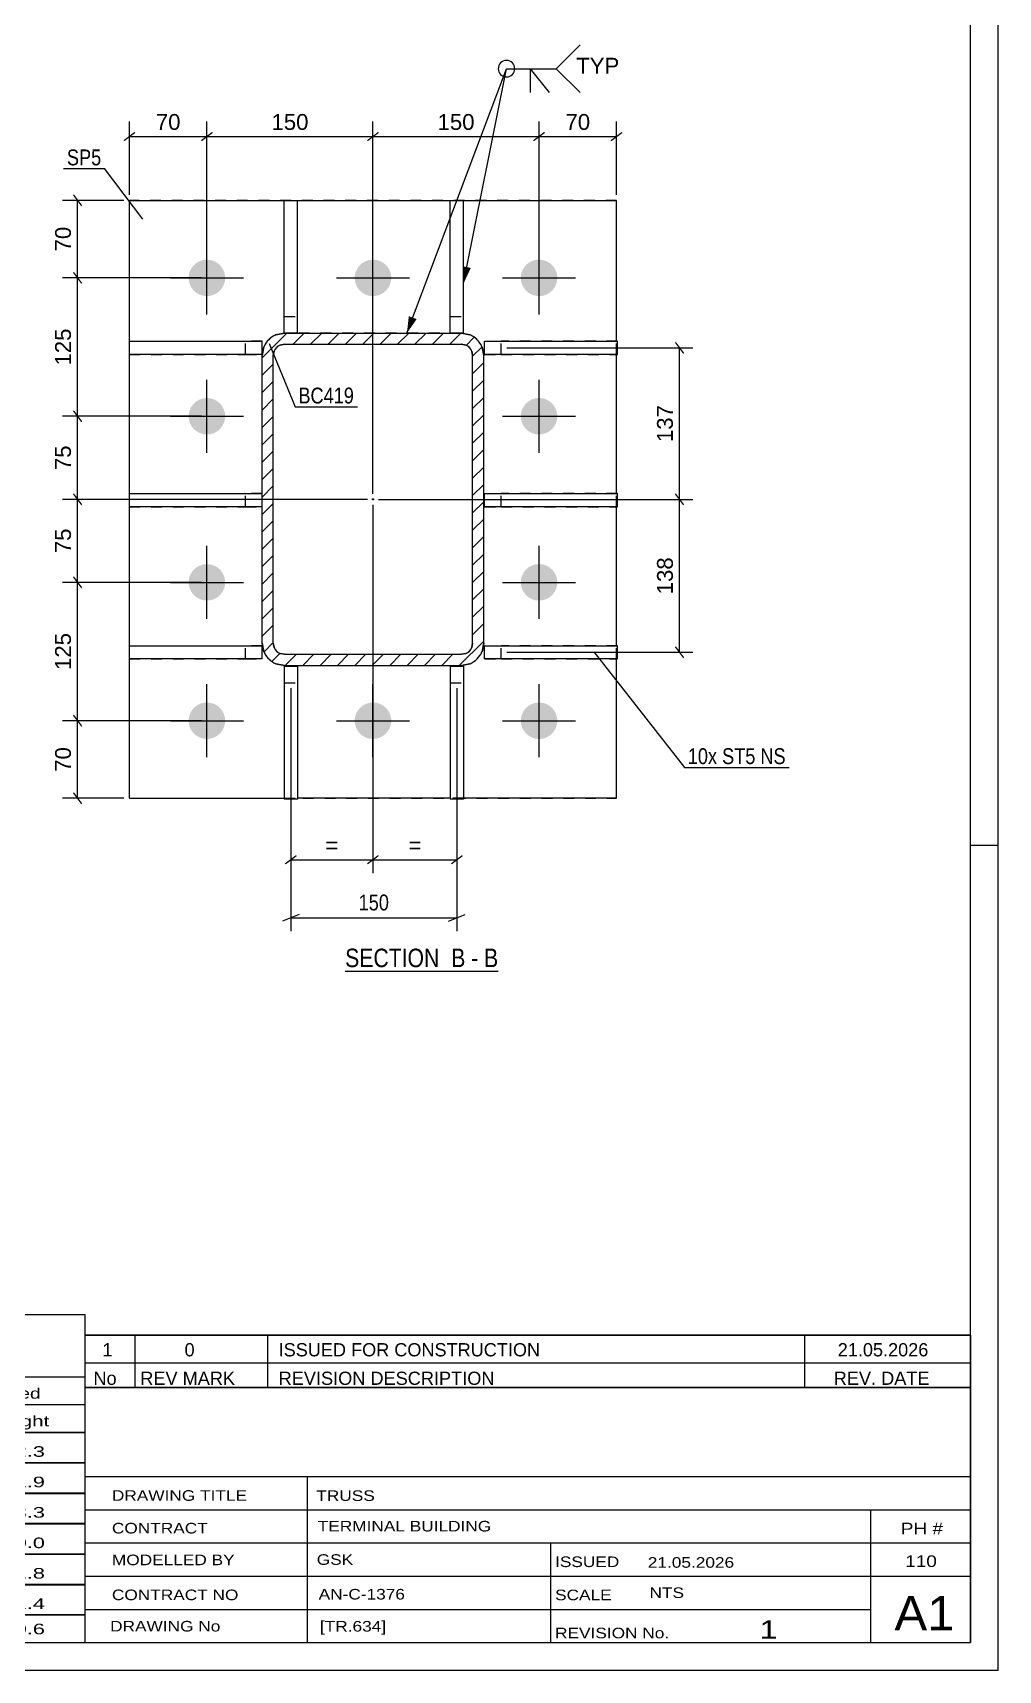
# Model space of a CAD drawing. Header units: millimetres. Extents: x 0 to 841, y 0 to 594.
# Drawn here: x 666.6 to 841, y 0 to 295.8 of the extents above; entities that cross this region are included whole.
import ezdxf

# ---------------------------------------------------------------- set-up
doc = ezdxf.new("R2010")
doc.units = ezdxf.units.MM
doc.linetypes.add('DXK_LINE_DOT2', pattern=[3.9198, 1.9599, -1.9599])
doc.linetypes.add('DXK_LINE_DOT3', pattern=[5.9187, 2.979, -0.9799, 0.9799, -0.9799])
doc.styles.add('Arial', font='ARIAL.TTF', dxfattribs={"height": 0.2})
doc.styles.add('Arial Narrow', font='ARIALN.TTF', dxfattribs={"height": 0.2})

# ---------------------------------------------------------------- blocks, each defined once
blk = doc.blocks.new('Unknown-122567523-1134')
at = {"color": 5, "linetype": 'Continuous'}
for p, q in [((841, 0), (841, 594)), ((836, 5), (836, 589)), ((841, 149), (836, 149)), ((5, 5), (836, 5)), ((0, 0), (841, 0))]:
    blk.add_line(p, q, dxfattribs=at)
blk = doc.blocks.new('Unknown-122567523-13 - 2003')
at = {"color": 6, "linetype": 'Continuous'}
blk.add_line((723.02, 126.26), (750.66, 126.26), dxfattribs=at)
at = {"color": 0, "linetype": 'Continuous'}
blk.add_wipeout([(741.13, 127.01), (741.13, 130.51), (723.02, 130.51), (723.02, 127.01)], dxfattribs=at)
at = {"color": 7, "linetype": 'Continuous', "style": 'Arial Narrow'}
blk.add_text('SECTION ', height=3.34, dxfattribs=at).set_placement((723.02, 127.01))
at = {"color": 0, "linetype": 'Continuous'}
blk.add_wipeout([(744.73, 127.01), (744.73, 130.51), (742.18, 130.51), (742.18, 127.01)], dxfattribs=at)
blk.add_wipeout([(747.06, 127.01), (747.06, 130.51), (745.78, 130.51), (745.78, 127.01)], dxfattribs=at)
at = {"color": 7, "linetype": 'Continuous', "style": 'Arial Narrow'}
blk.add_text('B', height=3.34, dxfattribs=at).set_placement((742.18, 127.01))
at = {"color": 0, "linetype": 'Continuous'}
blk.add_wipeout([(750.66, 127.01), (750.66, 130.51), (748.11, 130.51), (748.11, 127.01)], dxfattribs=at)
at = {"color": 7, "linetype": 'Continuous', "style": 'Arial Narrow'}
for s, p in [('B', (748.11, 127.01)), ('-', (745.78, 127.01))]:
    blk.add_text(s, height=3.34, dxfattribs=at).set_placement(p)
blk = doc.blocks.new('Part-122567523-2072 - 2003')
at = {"color": 2, "linetype": 'Continuous'}
for p, q in [((712, 241.52), (712, 265.52)), ((712, 265.52), (714.4, 265.52)), ((714.4, 241.52), (714.4, 265.52)), ((712, 241.52), (712.04, 241.52)), ((712, 241.52), (712, 241.52))]:
    blk.add_line(p, q, dxfattribs=at)
at = {"color": 7, "linetype": 'DXK_LINE_DOT2'}
for p, q in [((712, 244.52), (714.4, 244.52)), ((714.4, 241.52), (712, 241.52)), ((712.04, 241.52), (714.4, 241.52)), ((714.4, 241.52), (714.4, 241.52))]:
    blk.add_line(p, q, dxfattribs=at)
blk = doc.blocks.new('Part-122567523-2112 - 2003')
at = {"color": 2, "linetype": 'Continuous'}
for p, q in [((748.2, 210.18), (748.2, 212.58)), ((748.2, 212.58), (772.2, 212.58)), ((772.2, 210.18), (748.2, 210.18)), ((748.2, 210.18), (748.2, 210.18)), ((772.2, 210.18), (772.2, 212.58))]:
    blk.add_line(p, q, dxfattribs=at)
at = {"color": 7, "linetype": 'DXK_LINE_DOT2'}
for p, q in [((748.2, 212.58), (751.2, 212.58)), ((748.2, 210.18), (751.2, 210.18)), ((751.2, 210.18), (751.2, 212.58)), ((772.2, 212.58), (751.2, 212.58)), ((751.2, 210.18), (772.2, 210.18))]:
    blk.add_line(p, q, dxfattribs=at)
blk = doc.blocks.new('Bolt-122567523-2009 - 2003')
at = {"linetype": 'Continuous'}
for points in [[(698.04, 254.82), (698.73, 254.75), (699.39, 254.54), (699.98, 254.19), (700.5, 253.73), (700.9, 253.17), (701.18, 252.54), (701.33, 251.87), (701.33, 251.18), (701.18, 250.5), (700.9, 249.87), (700.5, 249.31), (699.98, 248.85), (699.39, 248.51), (698.73, 248.29), (698.04, 248.22), (697.36, 248.29), (696.7, 248.51), (696.1, 248.85), (695.59, 249.31), (695.19, 249.87), (694.9, 250.5), (694.76, 251.18), (694.76, 251.87), (694.9, 252.54), (695.19, 253.17), (695.59, 253.73), (696.1, 254.19), (696.7, 254.54), (697.36, 254.75)], [(728.04, 254.82), (728.73, 254.75), (729.39, 254.54), (729.98, 254.19), (730.5, 253.73), (730.9, 253.17), (731.18, 252.54), (731.33, 251.87), (731.33, 251.18), (731.18, 250.5), (730.9, 249.87), (730.5, 249.31), (729.98, 248.85), (729.39, 248.51), (728.73, 248.29), (728.04, 248.22), (727.36, 248.29), (726.7, 248.51), (726.1, 248.85), (725.59, 249.31), (725.19, 249.87), (724.9, 250.5), (724.76, 251.18), (724.76, 251.87), (724.9, 252.54), (725.19, 253.17), (725.59, 253.73), (726.1, 254.19), (726.7, 254.54), (727.36, 254.75)], [(758.04, 254.82), (758.73, 254.75), (759.39, 254.54), (759.98, 254.19), (760.5, 253.73), (760.9, 253.17), (761.18, 252.54), (761.33, 251.87), (761.33, 251.18), (761.18, 250.5), (760.9, 249.87), (760.5, 249.31), (759.98, 248.85), (759.39, 248.51), (758.73, 248.29), (758.04, 248.22), (757.36, 248.29), (756.7, 248.51), (756.1, 248.85), (755.59, 249.31), (755.19, 249.87), (754.9, 250.5), (754.76, 251.18), (754.76, 251.87), (754.9, 252.54), (755.19, 253.17), (755.59, 253.73), (756.1, 254.19), (756.7, 254.54), (757.36, 254.75)], [(698.04, 229.82), (698.73, 229.75), (699.39, 229.54), (699.98, 229.19), (700.5, 228.73), (700.9, 228.17), (701.18, 227.54), (701.33, 226.87), (701.33, 226.18), (701.18, 225.5), (700.9, 224.87), (700.5, 224.31), (699.98, 223.85), (699.39, 223.51), (698.73, 223.29), (698.04, 223.22), (697.36, 223.29), (696.7, 223.51), (696.1, 223.85), (695.59, 224.31), (695.19, 224.87), (694.9, 225.5), (694.76, 226.18), (694.76, 226.87), (694.9, 227.54), (695.19, 228.17), (695.59, 228.73), (696.1, 229.19), (696.7, 229.54), (697.36, 229.75)], [(758.04, 229.82), (758.73, 229.75), (759.39, 229.54), (759.98, 229.19), (760.5, 228.73), (760.9, 228.17), (761.18, 227.54), (761.33, 226.87), (761.33, 226.18), (761.18, 225.5), (760.9, 224.87), (760.5, 224.31), (759.98, 223.85), (759.39, 223.51), (758.73, 223.29), (758.04, 223.22), (757.36, 223.29), (756.7, 223.51), (756.1, 223.85), (755.59, 224.31), (755.19, 224.87), (754.9, 225.5), (754.76, 226.18), (754.76, 226.87), (754.9, 227.54), (755.19, 228.17), (755.59, 228.73), (756.1, 229.19), (756.7, 229.54), (757.36, 229.75)], [(698.04, 199.82), (698.73, 199.75), (699.39, 199.54), (699.98, 199.19), (700.5, 198.73), (700.9, 198.17), (701.18, 197.54), (701.33, 196.87), (701.33, 196.18), (701.18, 195.5), (700.9, 194.87), (700.5, 194.31), (699.98, 193.85), (699.39, 193.51), (698.73, 193.29), (698.04, 193.22), (697.36, 193.29), (696.7, 193.51), (696.1, 193.85), (695.59, 194.31), (695.19, 194.87), (694.9, 195.5), (694.76, 196.18), (694.76, 196.87), (694.9, 197.54), (695.19, 198.17), (695.59, 198.73), (696.1, 199.19), (696.7, 199.54), (697.36, 199.75)], [(758.04, 199.82), (758.73, 199.75), (759.39, 199.54), (759.98, 199.19), (760.5, 198.73), (760.9, 198.17), (761.18, 197.54), (761.33, 196.87), (761.33, 196.18), (761.18, 195.5), (760.9, 194.87), (760.5, 194.31), (759.98, 193.85), (759.39, 193.51), (758.73, 193.29), (758.04, 193.22), (757.36, 193.29), (756.7, 193.51), (756.1, 193.85), (755.59, 194.31), (755.19, 194.87), (754.9, 195.5), (754.76, 196.18), (754.76, 196.87), (754.9, 197.54), (755.19, 198.17), (755.59, 198.73), (756.1, 199.19), (756.7, 199.54), (757.36, 199.75)], [(698.04, 174.82), (698.73, 174.75), (699.39, 174.54), (699.98, 174.19), (700.5, 173.73), (700.9, 173.17), (701.18, 172.54), (701.33, 171.87), (701.33, 171.18), (701.18, 170.5), (700.9, 169.87), (700.5, 169.31), (699.98, 168.85), (699.39, 168.51), (698.73, 168.29), (698.04, 168.22), (697.36, 168.29), (696.7, 168.51), (696.1, 168.85), (695.59, 169.31), (695.19, 169.87), (694.9, 170.5), (694.76, 171.18), (694.76, 171.87), (694.9, 172.54), (695.19, 173.17), (695.59, 173.73), (696.1, 174.19), (696.7, 174.54), (697.36, 174.75)], [(728.04, 174.82), (728.73, 174.75), (729.39, 174.54), (729.98, 174.19), (730.5, 173.73), (730.9, 173.17), (731.18, 172.54), (731.33, 171.87), (731.33, 171.18), (731.18, 170.5), (730.9, 169.87), (730.5, 169.31), (729.98, 168.85), (729.39, 168.51), (728.73, 168.29), (728.04, 168.22), (727.36, 168.29), (726.7, 168.51), (726.1, 168.85), (725.59, 169.31), (725.19, 169.87), (724.9, 170.5), (724.76, 171.18), (724.76, 171.87), (724.9, 172.54), (725.19, 173.17), (725.59, 173.73), (726.1, 174.19), (726.7, 174.54), (727.36, 174.75)], [(758.04, 174.82), (758.73, 174.75), (759.39, 174.54), (759.98, 174.19), (760.5, 173.73), (760.9, 173.17), (761.18, 172.54), (761.33, 171.87), (761.33, 171.18), (761.18, 170.5), (760.9, 169.87), (760.5, 169.31), (759.98, 168.85), (759.39, 168.51), (758.73, 168.29), (758.04, 168.22), (757.36, 168.29), (756.7, 168.51), (756.1, 168.85), (755.59, 169.31), (755.19, 169.87), (754.9, 170.5), (754.76, 171.18), (754.76, 171.87), (754.9, 172.54), (755.19, 173.17), (755.59, 173.73), (756.1, 174.19), (756.7, 174.54), (757.36, 174.75)]]:
    blk.add_hatch(color=1, dxfattribs=at).paths.add_polyline_path(points)
at = {"color": 1, "linetype": 'Continuous'}
for p, q in [((698.04, 244.92), (698.04, 258.12)), ((728.04, 244.92), (728.04, 258.12)), ((758.04, 244.92), (758.04, 258.12)), ((691.44, 251.52), (704.64, 251.52)), ((721.44, 251.52), (734.64, 251.52)), ((751.44, 251.52), (764.64, 251.52)), ((698.04, 219.92), (698.04, 233.12)), ((758.04, 219.92), (758.04, 233.12)), ((691.44, 226.52), (704.64, 226.52)), ((751.44, 226.52), (764.64, 226.52)), ((698.04, 189.92), (698.04, 203.12)), ((758.04, 189.92), (758.04, 203.12)), ((691.44, 196.52), (704.64, 196.52)), ((751.44, 196.52), (764.64, 196.52)), ((698.04, 164.92), (698.04, 178.12)), ((728.04, 164.92), (728.04, 178.12)), ((758.04, 164.92), (758.04, 178.12)), ((691.44, 171.52), (704.64, 171.52)), ((721.44, 171.52), (734.64, 171.52)), ((751.44, 171.52), (764.64, 171.52))]:
    blk.add_line(p, q, dxfattribs=at)
blk = doc.blocks.new('Part-122567523-2067 - 2003')
at = {"color": 2, "linetype": 'Continuous'}
for p, q in [((742, 241.52), (742, 265.52)), ((742, 265.52), (744.4, 265.52)), ((744.4, 241.52), (744.4, 265.52)), ((744.4, 241.52), (744.04, 241.52)), ((744.4, 241.52), (744.4, 241.52))]:
    blk.add_line(p, q, dxfattribs=at)
at = {"color": 7, "linetype": 'DXK_LINE_DOT2'}
for p, q in [((742, 244.52), (744.4, 244.52)), ((744.04, 241.52), (742, 241.52)), ((744.4, 241.52), (742, 241.52)), ((742, 241.52), (742, 241.52))]:
    blk.add_line(p, q, dxfattribs=at)
blk = doc.blocks.new('Part-122567523-2042 - 2003')
at = {"color": 2, "linetype": 'Continuous'}
for p, q in [((684.04, 157.52), (684.04, 265.52)), ((684.04, 265.52), (772.04, 265.52)), ((772.04, 240.08), (772.04, 265.52)), ((772.04, 212.58), (772.04, 237.68)), ((772.04, 185.08), (772.04, 210.18)), ((772.04, 157.52), (772.04, 182.68)), ((684.04, 157.52), (712, 157.52)), ((684.04, 157.52), (684.04, 157.52)), ((742, 157.52), (714.4, 157.52)), ((772.04, 157.52), (744.4, 157.52)), ((772.04, 157.52), (772.04, 157.52))]:
    blk.add_line(p, q, dxfattribs=at)
at = {"color": 7, "linetype": 'DXK_LINE_DOT2'}
for p, q in [((772.04, 265.52), (684.04, 265.52)), ((772.04, 265.52), (772.04, 265.52)), ((772.04, 237.68), (772.04, 240.08)), ((772.04, 210.18), (772.04, 212.58)), ((772.04, 182.68), (772.04, 185.08)), ((684.04, 157.52), (772.04, 157.52)), ((712, 157.52), (714.4, 157.52)), ((744.4, 157.52), (742, 157.52))]:
    blk.add_line(p, q, dxfattribs=at)
blk = doc.blocks.new('Part-122567523-2014 - 2003')
at = {"linetype": 'Continuous'}
h = blk.add_hatch(dxfattribs=at)
h.set_pattern_fill('', scale=0.7, style=0, pattern_type=0)
h.set_pattern_definition([(45, (747.7387, 239.0523), (-1.571545, 1.571545), [])])
h.paths.add_polyline_path([(748.04, 237.52), (747.74, 239.05), (746.87, 240.35), (745.57, 241.22), (744.04, 241.52), (712.04, 241.52), (710.51, 241.22), (709.21, 240.35), (708.35, 239.05), (708.04, 237.52), (708.04, 185.52), (708.35, 183.99), (709.21, 182.69), (710.51, 181.83), (712.04, 181.52), (744.04, 181.52), (745.57, 181.83), (746.87, 182.69), (747.74, 183.99), (748.04, 185.52)])
h.paths.add_polyline_path([(745.89, 184.76), (745.46, 184.11), (744.81, 183.67), (744.04, 183.52), (712.04, 183.52), (711.28, 183.67), (710.63, 184.11), (710.2, 184.76), (710.04, 185.52), (710.04, 237.52), (710.2, 238.29), (710.63, 238.94), (711.28, 239.37), (712.04, 239.52), (744.04, 239.52), (744.81, 239.37), (745.46, 238.94), (745.89, 238.29), (746.04, 237.52), (746.04, 185.52)])
blk.add_hatch(color=30, dxfattribs=at).paths.add_polyline_path([(728.04, 211.42, -1), (728.04, 211.62, -1)])
at = {"color": 7, "linetype": 'DXK_LINE_DOT2'}
for p, q in [((710.51, 241.22), (712.04, 241.52)), ((744.04, 241.52), (712.04, 241.52)), ((744.04, 241.52), (745.57, 241.22)), ((708.04, 237.52), (708.35, 239.05)), ((708.04, 185.52), (708.04, 237.52)), ((710.2, 238.29), (710.04, 237.52)), ((710.04, 185.52), (710.04, 237.52)), ((712.04, 239.52), (711.28, 239.37)), ((712.04, 239.52), (744.04, 239.52)), ((744.81, 239.37), (744.04, 239.52)), ((746.04, 237.52), (745.89, 238.29)), ((746.04, 185.52), (746.04, 237.52)), ((747.74, 239.05), (748.04, 237.52)), ((748.04, 185.52), (748.04, 237.52)), ((708.35, 183.99), (708.04, 185.52)), ((710.04, 185.52), (710.2, 184.76)), ((711.28, 183.67), (712.04, 183.52)), ((712.04, 183.52), (744.04, 183.52)), ((744.04, 183.52), (744.81, 183.67)), ((745.89, 184.76), (746.04, 185.52)), ((748.04, 185.52), (747.74, 183.99)), ((712.04, 181.52), (710.51, 181.83)), ((712.04, 181.52), (744.04, 181.52)), ((745.57, 181.83), (744.04, 181.52))]:
    blk.add_line(p, q, dxfattribs=at)
at = {"color": 2, "linetype": 'Continuous'}
for p, q in [((712.04, 241.52), (710.51, 241.22)), ((712.04, 241.52), (712.04, 241.52)), ((712.04, 241.52), (744.04, 241.52)), ((744.04, 241.52), (744.04, 241.52)), ((745.57, 241.22), (744.04, 241.52)), ((708.35, 239.05), (708.04, 237.52)), ((708.04, 237.52), (708.04, 237.52)), ((708.04, 185.52), (708.04, 237.52)), ((710.04, 237.52), (710.2, 238.29)), ((710.04, 237.52), (710.04, 237.52)), ((710.04, 185.52), (710.04, 237.52)), ((711.28, 239.37), (712.04, 239.52)), ((712.04, 239.52), (712.04, 239.52)), ((712.04, 239.52), (744.04, 239.52)), ((744.04, 239.52), (744.04, 239.52)), ((744.04, 239.52), (744.81, 239.37)), ((745.89, 238.29), (746.04, 237.52)), ((746.04, 237.52), (746.04, 237.52)), ((746.04, 185.52), (746.04, 237.52)), ((748.04, 237.52), (747.74, 239.05)), ((748.04, 237.52), (748.04, 237.52)), ((748.04, 185.52), (748.04, 237.52)), ((708.04, 185.52), (708.04, 185.52)), ((708.04, 185.52), (708.35, 183.99)), ((710.04, 185.52), (710.04, 185.52)), ((710.2, 184.76), (710.04, 185.52)), ((712.04, 183.52), (711.28, 183.67)), ((712.04, 183.52), (712.04, 183.52)), ((712.04, 183.52), (744.04, 183.52)), ((744.81, 183.67), (744.04, 183.52)), ((744.04, 183.52), (744.04, 183.52)), ((746.04, 185.52), (745.89, 184.76)), ((746.04, 185.52), (746.04, 185.52)), ((747.74, 183.99), (748.04, 185.52)), ((748.04, 185.52), (748.04, 185.52)), ((710.51, 181.83), (712.04, 181.52)), ((712.04, 181.52), (712.04, 181.52)), ((712.04, 181.52), (744.04, 181.52)), ((744.04, 181.52), (745.57, 181.83)), ((744.04, 181.52), (744.04, 181.52))]:
    blk.add_line(p, q, dxfattribs=at)
at = {"color": 30, "linetype": 'DXK_LINE_DOT3'}
blk.add_line((728.04, 211.52), (728.04, 211.52), dxfattribs=at)
at = {"color": 30, "linetype": 'Continuous'}
blk.add_circle((728.04, 211.52), 0.1, dxfattribs=at)
at = {"color": 7, "linetype": 'DXK_LINE_DOT2'}
for centre, radius, start, end in [((712.04, 237.52), 4, 112.5, 157.5), ((744.04, 237.52), 4, 22.5, 67.5), ((712.04, 237.52), 2, 112.5, 157.5), ((744.04, 237.52), 2, 22.5, 67.5), ((712.04, 185.52), 4, 202.5, 247.5), ((712.04, 185.52), 2, 202.5, 247.5), ((744.04, 185.52), 2, 292.5, 337.5), ((744.04, 185.52), 4, 292.5, 337.5)]:
    blk.add_arc(centre, radius, start, end, dxfattribs=at)
at = {"color": 2, "linetype": 'Continuous'}
for centre, radius, start, end in [((712.04, 237.52), 4, 112.5, 157.5), ((744.04, 237.52), 4, 22.5, 67.5), ((712.04, 237.52), 2, 112.5, 157.5), ((744.04, 237.52), 2, 22.5, 67.5), ((712.04, 185.52), 4, 202.5, 247.5), ((712.04, 185.52), 2, 202.5, 247.5), ((744.04, 185.52), 2, 292.5, 337.5), ((744.04, 185.52), 4, 292.5, 337.5)]:
    blk.add_arc(centre, radius, start, end, dxfattribs=at)
blk = doc.blocks.new('Part-122567523-2077 - 2003')
at = {"color": 2, "linetype": 'Continuous'}
for p, q in [((742, 181.38), (742, 181.38)), ((742, 181.38), (742, 157.38)), ((742, 181.38), (744.4, 181.38)), ((744.4, 181.38), (744.4, 181.38)), ((744.4, 181.38), (744.4, 157.38)), ((744.4, 157.38), (742, 157.38))]:
    blk.add_line(p, q, dxfattribs=at)
at = {"color": 7, "linetype": 'DXK_LINE_DOT2'}
for p, q in [((742, 181.38), (742, 181.38)), ((742, 181.38), (744.4, 181.38)), ((744.4, 181.38), (744.4, 181.38)), ((742, 178.38), (744.4, 178.38))]:
    blk.add_line(p, q, dxfattribs=at)
blk = doc.blocks.new('Part-122567523-2082 - 2003')
at = {"color": 2, "linetype": 'Continuous'}
for p, q in [((712, 181.38), (712, 181.38)), ((712, 181.38), (712, 157.38)), ((712, 181.38), (714.4, 181.38)), ((714.4, 181.38), (714.4, 181.38)), ((714.4, 181.38), (714.4, 157.38)), ((714.4, 157.38), (712, 157.38))]:
    blk.add_line(p, q, dxfattribs=at)
at = {"color": 7, "linetype": 'DXK_LINE_DOT2'}
for p, q in [((712, 181.38), (712, 181.38)), ((712, 181.38), (714.4, 181.38)), ((714.4, 181.38), (714.4, 181.38)), ((712, 178.38), (714.4, 178.38))]:
    blk.add_line(p, q, dxfattribs=at)
blk = doc.blocks.new('Part-122567523-2087 - 2003')
at = {"color": 2, "linetype": 'Continuous'}
for p, q in [((684.04, 182.68), (684.04, 185.08)), ((684.04, 185.08), (708.04, 185.08)), ((708.04, 182.68), (708.04, 185.08)), ((708.04, 182.68), (684.04, 182.68)), ((708.04, 182.68), (708.04, 182.68))]:
    blk.add_line(p, q, dxfattribs=at)
at = {"color": 7, "linetype": 'DXK_LINE_DOT2'}
for p, q in [((684.04, 185.08), (705.04, 185.08)), ((705.04, 182.68), (705.04, 185.08)), ((708.04, 185.08), (705.04, 185.08)), ((684.04, 182.68), (705.04, 182.68)), ((705.04, 182.68), (708.04, 182.68))]:
    blk.add_line(p, q, dxfattribs=at)
blk = doc.blocks.new('Part-122567523-2092 - 2003')
at = {"color": 2, "linetype": 'Continuous'}
for p, q in [((684.04, 237.68), (684.04, 240.08)), ((684.04, 240.08), (708.04, 240.08)), ((708.04, 237.68), (708.04, 240.08)), ((708.04, 237.68), (684.04, 237.68)), ((708.04, 237.68), (708.04, 237.68))]:
    blk.add_line(p, q, dxfattribs=at)
at = {"color": 7, "linetype": 'DXK_LINE_DOT2'}
for p, q in [((684.04, 240.08), (705.04, 240.08)), ((705.04, 237.68), (705.04, 240.08)), ((708.04, 240.08), (705.04, 240.08)), ((684.04, 237.68), (705.04, 237.68)), ((705.04, 237.68), (708.04, 237.68))]:
    blk.add_line(p, q, dxfattribs=at)
blk = doc.blocks.new('Part-122567523-2097 - 2003')
at = {"color": 2, "linetype": 'Continuous'}
for p, q in [((684.04, 210.18), (684.04, 212.58)), ((684.04, 212.58), (708.04, 212.58)), ((708.04, 210.18), (684.04, 210.18))]:
    blk.add_line(p, q, dxfattribs=at)
at = {"color": 7, "linetype": 'DXK_LINE_DOT2'}
for p, q in [((684.04, 212.58), (705.04, 212.58)), ((684.04, 210.18), (705.04, 210.18)), ((705.04, 210.18), (705.04, 212.58)), ((708.04, 212.58), (705.04, 212.58)), ((705.04, 210.18), (708.04, 210.18)), ((708.04, 210.18), (708.04, 212.58)), ((708.04, 210.18), (708.04, 210.18))]:
    blk.add_line(p, q, dxfattribs=at)
blk = doc.blocks.new('Part-122567523-2102 - 2003')
at = {"color": 2, "linetype": 'Continuous'}
for p, q in [((748.2, 182.68), (748.2, 185.08)), ((748.2, 185.08), (772.2, 185.08)), ((772.2, 182.68), (772.2, 185.08)), ((772.2, 182.68), (748.2, 182.68)), ((748.2, 182.68), (748.2, 182.68))]:
    blk.add_line(p, q, dxfattribs=at)
at = {"color": 7, "linetype": 'DXK_LINE_DOT2'}
for p, q in [((748.2, 185.08), (751.2, 185.08)), ((751.2, 182.68), (751.2, 185.08)), ((772.2, 185.08), (751.2, 185.08)), ((748.2, 182.68), (751.2, 182.68)), ((751.2, 182.68), (772.2, 182.68))]:
    blk.add_line(p, q, dxfattribs=at)
blk = doc.blocks.new('Part-122567523-2107 - 2003')
at = {"color": 2, "linetype": 'Continuous'}
for p, q in [((748.2, 237.68), (748.2, 240.08)), ((748.2, 240.08), (772.2, 240.08)), ((772.2, 237.68), (772.2, 240.08)), ((772.2, 237.68), (748.2, 237.68)), ((748.2, 237.68), (748.2, 237.68))]:
    blk.add_line(p, q, dxfattribs=at)
at = {"color": 7, "linetype": 'DXK_LINE_DOT2'}
for p, q in [((748.2, 240.08), (751.2, 240.08)), ((751.2, 237.68), (751.2, 240.08)), ((772.2, 240.08), (751.2, 240.08)), ((748.2, 237.68), (751.2, 237.68)), ((751.2, 237.68), (772.2, 237.68))]:
    blk.add_line(p, q, dxfattribs=at)
blk = doc.blocks.new('StraightDimension-122567523-2200 - 2003')
at = {"linetype": 'Continuous'}
for points in [[(757.14, 276.22), (756.94, 276.37), (758.94, 277.87), (759.14, 277.72)], [(772.94, 277.87), (773.14, 277.72), (771.14, 276.22), (770.94, 276.37)]]:
    blk.add_hatch(color=7, dxfattribs=at).paths.add_polyline_path(points)
at = {"color": 7, "linetype": 'Continuous'}
for p, q in [((758.04, 252.52), (758.04, 279.75)), ((772.04, 266.52), (772.04, 279.75)), ((758.04, 277.05), (772.04, 277.05))]:
    blk.add_line(p, q, dxfattribs=at)
at = {"color": 0}
blk.add_wipeout([(767.87, 277.65), (767.87, 281.85), (762.22, 281.85), (762.22, 277.65)], dxfattribs=at)
at = {"color": 3, "style": 'Arial'}
blk.add_text('70', height=2.865, dxfattribs=at).set_placement((762.82, 278.25))
blk = doc.blocks.new('StraightDimension-122567523-4835 - 2003')
at = {"linetype": 'Continuous'}
for points in [[(673.86, 252.42), (674.01, 252.62), (675.51, 250.62), (675.36, 250.42)], [(675.51, 225.62), (675.36, 225.42), (673.86, 227.42), (674.01, 227.62)]]:
    blk.add_hatch(color=7, dxfattribs=at).paths.add_polyline_path(points)
at = {"color": 7, "linetype": 'Continuous'}
for p, q in [((697.04, 251.52), (671.98, 251.52)), ((674.68, 226.52), (674.68, 251.52)), ((697.04, 226.52), (671.98, 226.52))]:
    blk.add_line(p, q, dxfattribs=at)
at = {"color": 0}
blk.add_wipeout([(674.08, 242.96), (669.88, 242.96), (669.88, 235.09), (674.08, 235.09)], dxfattribs=at)
at = {"color": 3, "style": 'Arial'}
blk.add_text('125', height=2.865, rotation=90.0002, dxfattribs=at).set_placement((673.48, 235.69))
blk = doc.blocks.new('StraightDimension-122567523-2210 - 2003')
at = {"linetype": 'Continuous'}
for points in [[(727.14, 276.22), (726.94, 276.37), (728.94, 277.87), (729.14, 277.72)], [(758.94, 277.87), (759.14, 277.72), (757.14, 276.22), (756.94, 276.37)]]:
    blk.add_hatch(color=7, dxfattribs=at).paths.add_polyline_path(points)
at = {"color": 7, "linetype": 'Continuous'}
for p, q in [((728.04, 212.51), (728.04, 279.75)), ((758.04, 252.52), (758.04, 279.75)), ((728.04, 277.05), (758.04, 277.05))]:
    blk.add_line(p, q, dxfattribs=at)
at = {"color": 0}
blk.add_wipeout([(746.98, 277.65), (746.98, 281.85), (739.11, 281.85), (739.11, 277.65)], dxfattribs=at)
at = {"color": 3, "style": 'Arial'}
blk.add_text('150', height=2.865, dxfattribs=at).set_placement((739.71, 278.25))
blk = doc.blocks.new('StraightDimension-122567523-2220 - 2003')
at = {"linetype": 'Continuous'}
for points in [[(697.14, 276.22), (696.94, 276.37), (698.94, 277.87), (699.14, 277.72)], [(728.94, 277.87), (729.14, 277.72), (727.14, 276.22), (726.94, 276.37)]]:
    blk.add_hatch(color=7, dxfattribs=at).paths.add_polyline_path(points)
at = {"color": 7, "linetype": 'Continuous'}
for p, q in [((698.04, 252.52), (698.04, 279.75)), ((728.04, 212.51), (728.04, 279.75)), ((698.04, 277.05), (728.04, 277.05))]:
    blk.add_line(p, q, dxfattribs=at)
at = {"color": 0}
blk.add_wipeout([(716.98, 277.65), (716.98, 281.85), (709.11, 281.85), (709.11, 277.65)], dxfattribs=at)
at = {"color": 3, "style": 'Arial'}
blk.add_text('150', height=2.865, dxfattribs=at).set_placement((709.71, 278.25))
blk = doc.blocks.new('StraightDimension-122567523-4839 - 2003')
at = {"linetype": 'Continuous'}
for points in [[(673.86, 172.42), (674.01, 172.62), (675.51, 170.62), (675.36, 170.42)], [(675.51, 156.62), (675.36, 156.42), (673.86, 158.42), (674.01, 158.62)]]:
    blk.add_hatch(color=7, dxfattribs=at).paths.add_polyline_path(points)
at = {"color": 7, "linetype": 'Continuous'}
for p, q in [((697.04, 171.52), (671.98, 171.52)), ((674.68, 157.52), (674.68, 171.52)), ((683.04, 157.52), (671.98, 157.52))]:
    blk.add_line(p, q, dxfattribs=at)
at = {"color": 0}
blk.add_wipeout([(674.08, 167.35), (669.88, 167.35), (669.88, 161.7), (674.08, 161.7)], dxfattribs=at)
at = {"color": 3, "style": 'Arial'}
blk.add_text('70', height=2.865, rotation=90.0002, dxfattribs=at).set_placement((673.48, 162.3))
blk = doc.blocks.new('StraightDimension-122567523-2230 - 2003')
at = {"linetype": 'Continuous'}
for points in [[(683.14, 276.22), (682.94, 276.37), (684.94, 277.87), (685.14, 277.72)], [(698.94, 277.87), (699.14, 277.72), (697.14, 276.22), (696.94, 276.37)]]:
    blk.add_hatch(color=7, dxfattribs=at).paths.add_polyline_path(points)
at = {"color": 7, "linetype": 'Continuous'}
for p, q in [((684.04, 266.52), (684.04, 279.75)), ((698.04, 252.52), (698.04, 279.75)), ((684.04, 277.05), (698.04, 277.05))]:
    blk.add_line(p, q, dxfattribs=at)
at = {"color": 0}
blk.add_wipeout([(693.87, 277.65), (693.87, 281.85), (688.22, 281.85), (688.22, 277.65)], dxfattribs=at)
at = {"color": 3, "style": 'Arial'}
blk.add_text('70', height=2.865, dxfattribs=at).set_placement((688.82, 278.25))
blk = doc.blocks.new('StraightDimension-122567523-2116 - 2003')
at = {"color": 7, "linetype": 'Continuous'}
for p, q in [((713.2, 177.38), (713.2, 133.51)), ((743.2, 177.38), (743.2, 133.51)), ((714.7, 136.51), (711.7, 135.31)), ((741.7, 135.31), (744.7, 136.51)), ((713.2, 135.91), (743.2, 135.91))]:
    blk.add_line(p, q, dxfattribs=at)
at = {"color": 0}
blk.add_wipeout([(731.54, 136.66), (731.54, 140.86), (724.85, 140.86), (724.85, 136.66)], dxfattribs=at)
at = {"color": 3, "style": 'Arial Narrow'}
blk.add_text('150', height=2.863, dxfattribs=at).set_placement((725.45, 137.26))
blk = doc.blocks.new('StraightDimension-122567523-2173 - 2003')
at = {"linetype": 'Continuous'}
for points in [[(712.3, 145.59), (712.1, 145.74), (714.1, 147.24), (714.3, 147.09)], [(728.94, 147.24), (729.14, 147.09), (727.14, 145.59), (726.94, 145.74)]]:
    blk.add_hatch(color=7, dxfattribs=at).paths.add_polyline_path(points)
at = {"color": 7, "linetype": 'Continuous'}
for p, q in [((728.04, 210.51), (728.04, 144.01)), ((713.2, 177.38), (713.2, 144.01)), ((713.2, 146.41), (728.04, 146.41))]:
    blk.add_line(p, q, dxfattribs=at)
at = {"color": 0}
blk.add_wipeout([(722.39, 147.01), (722.39, 151.21), (718.85, 151.21), (718.85, 147.01)], dxfattribs=at)
at = {"color": 3, "style": 'Arial'}
blk.add_text('=', height=2.87, dxfattribs=at).set_placement((719.45, 147.61))
blk = doc.blocks.new('StraightDimension-122567523-2179 - 2003')
at = {"linetype": 'Continuous'}
for points in [[(727.14, 145.59), (726.94, 145.74), (728.94, 147.24), (729.14, 147.09)], [(744.1, 147.24), (744.3, 147.09), (742.3, 145.59), (742.1, 145.74)]]:
    blk.add_hatch(color=7, dxfattribs=at).paths.add_polyline_path(points)
at = {"color": 7, "linetype": 'Continuous'}
for p, q in [((728.04, 210.51), (728.04, 144.01)), ((743.2, 177.38), (743.2, 144.01)), ((728.04, 146.41), (743.2, 146.41))]:
    blk.add_line(p, q, dxfattribs=at)
at = {"color": 0}
blk.add_wipeout([(737.39, 147.01), (737.39, 151.21), (733.85, 151.21), (733.85, 147.01)], dxfattribs=at)
at = {"color": 3, "style": 'Arial'}
blk.add_text('=', height=2.87, dxfattribs=at).set_placement((734.45, 147.61))
blk = doc.blocks.new('StraightDimension-122567523-2186 - 2003')
at = {"linetype": 'Continuous'}
for points in [[(782.6, 212.41), (782.75, 212.61), (784.25, 210.61), (784.1, 210.41)], [(784.25, 182.98), (784.1, 182.78), (782.6, 184.78), (782.75, 184.98)]]:
    blk.add_hatch(color=7, dxfattribs=at).paths.add_polyline_path(points)
at = {"color": 7, "linetype": 'Continuous'}
for p, q in [((729.04, 211.51), (785.82, 211.51)), ((783.42, 183.88), (783.42, 211.51)), ((752.2, 183.88), (785.82, 183.88))]:
    blk.add_line(p, q, dxfattribs=at)
at = {"color": 0}
blk.add_wipeout([(782.82, 201.63), (778.62, 201.63), (778.62, 193.76), (782.82, 193.76)], dxfattribs=at)
at = {"color": 3, "style": 'Arial'}
blk.add_text('138', height=2.865, rotation=90.0002, dxfattribs=at).set_placement((782.22, 194.36))
blk = doc.blocks.new('StraightDimension-122567523-2193 - 2003')
at = {"linetype": 'Continuous'}
for points in [[(782.6, 239.78), (782.75, 239.98), (784.25, 237.98), (784.1, 237.78)], [(784.25, 210.61), (784.1, 210.41), (782.6, 212.41), (782.75, 212.61)]]:
    blk.add_hatch(color=7, dxfattribs=at).paths.add_polyline_path(points)
at = {"color": 7, "linetype": 'Continuous'}
for p, q in [((752.2, 238.88), (785.82, 238.88)), ((783.42, 211.51), (783.42, 238.88)), ((729.04, 211.51), (785.82, 211.51))]:
    blk.add_line(p, q, dxfattribs=at)
at = {"color": 0}
blk.add_wipeout([(782.82, 229.13), (778.62, 229.13), (778.62, 221.26), (782.82, 221.26)], dxfattribs=at)
at = {"color": 3, "style": 'Arial'}
blk.add_text('137', height=2.865, rotation=90.0002, dxfattribs=at).set_placement((782.22, 221.86))
blk = doc.blocks.new('StraightDimension-122567523-4834 - 2003')
at = {"linetype": 'Continuous'}
for points in [[(673.86, 266.42), (674.01, 266.62), (675.51, 264.62), (675.36, 264.42)], [(675.51, 250.62), (675.36, 250.42), (673.86, 252.42), (674.01, 252.62)]]:
    blk.add_hatch(color=7, dxfattribs=at).paths.add_polyline_path(points)
at = {"color": 7, "linetype": 'Continuous'}
for p, q in [((683.04, 265.52), (671.98, 265.52)), ((674.68, 251.52), (674.68, 265.52)), ((697.04, 251.52), (671.98, 251.52))]:
    blk.add_line(p, q, dxfattribs=at)
at = {"color": 0}
blk.add_wipeout([(674.08, 261.35), (669.88, 261.35), (669.88, 255.7), (674.08, 255.7)], dxfattribs=at)
at = {"color": 3, "style": 'Arial'}
blk.add_text('70', height=2.865, rotation=90.0002, dxfattribs=at).set_placement((673.48, 256.3))
blk = doc.blocks.new('StraightDimension-122567523-4836 - 2003')
at = {"linetype": 'Continuous'}
for points in [[(673.86, 227.42), (674.01, 227.62), (675.51, 225.62), (675.36, 225.42)], [(675.51, 210.61), (675.36, 210.41), (673.86, 212.41), (674.01, 212.61)]]:
    blk.add_hatch(color=7, dxfattribs=at).paths.add_polyline_path(points)
at = {"color": 7, "linetype": 'Continuous'}
for p, q in [((697.04, 226.52), (671.98, 226.52)), ((674.68, 211.51), (674.68, 226.52)), ((727.04, 211.51), (671.98, 211.51))]:
    blk.add_line(p, q, dxfattribs=at)
at = {"color": 0}
blk.add_wipeout([(674.08, 221.84), (669.88, 221.84), (669.88, 216.19), (674.08, 216.19)], dxfattribs=at)
at = {"color": 3, "style": 'Arial'}
blk.add_text('75', height=2.865, rotation=90.0002, dxfattribs=at).set_placement((673.48, 216.79))
blk = doc.blocks.new('StraightDimension-122567523-4837 - 2003')
at = {"linetype": 'Continuous'}
for points in [[(673.86, 212.41), (674.01, 212.61), (675.51, 210.61), (675.36, 210.41)], [(675.51, 195.62), (675.36, 195.42), (673.86, 197.42), (674.01, 197.62)]]:
    blk.add_hatch(color=7, dxfattribs=at).paths.add_polyline_path(points)
at = {"color": 7, "linetype": 'Continuous'}
for p, q in [((727.04, 211.51), (671.98, 211.51)), ((674.68, 196.52), (674.68, 211.51)), ((697.04, 196.52), (671.98, 196.52))]:
    blk.add_line(p, q, dxfattribs=at)
at = {"color": 0}
blk.add_wipeout([(674.08, 206.84), (669.88, 206.84), (669.88, 201.19), (674.08, 201.19)], dxfattribs=at)
at = {"color": 3, "style": 'Arial'}
blk.add_text('75', height=2.865, rotation=90.0002, dxfattribs=at).set_placement((673.48, 201.79))
blk = doc.blocks.new('StraightDimension-122567523-4838 - 2003')
at = {"linetype": 'Continuous'}
for points in [[(673.86, 197.42), (674.01, 197.62), (675.51, 195.62), (675.36, 195.42)], [(675.51, 170.62), (675.36, 170.42), (673.86, 172.42), (674.01, 172.62)]]:
    blk.add_hatch(color=7, dxfattribs=at).paths.add_polyline_path(points)
at = {"color": 7, "linetype": 'Continuous'}
for p, q in [((697.04, 196.52), (671.98, 196.52)), ((674.68, 171.52), (674.68, 196.52)), ((697.04, 171.52), (671.98, 171.52))]:
    blk.add_line(p, q, dxfattribs=at)
at = {"color": 0}
blk.add_wipeout([(674.08, 187.96), (669.88, 187.96), (669.88, 180.09), (674.08, 180.09)], dxfattribs=at)
at = {"color": 3, "style": 'Arial'}
blk.add_text('125', height=2.865, rotation=90.0002, dxfattribs=at).set_placement((673.48, 180.69))
blk = doc.blocks.new('Unknown-122567523-5823')
at = {"color": 7, "linetype": 'Continuous'}
for p, q in [((676, 51.05), (676, 5)), ((676, 51.05), (836, 51.05)), ((836, 51), (836, 5)), ((676, 35), (836, 35)), ((716.14, 35), (716.14, 5)), ((676, 29), (836, 29)), ((818, 5.05), (818, 29.05)), ((676, 23), (836, 23)), ((760.14, 23), (760.14, 5)), ((676, 17), (836, 17)), ((676, 11), (818, 11)), ((676, 5), (836, 5))]:
    blk.add_line(p, q, dxfattribs=at)
at = {"color": 7, "style": 'Arial Narrow'}
for s, height, width, p in [('DRAWING TITLE', 1.9089, 1.425378, (680.88, 30.61)), ('TRUSS', 1.909, 1.425378, (717.81, 30.59)), ('CONTRACT', 1.909, 1.425378, (680.88, 24.71)), ('TERMINAL BUILDING', 1.9089, 1.425378, (718.06, 25.07)), ('MODELLED BY', 1.9089, 1.425378, (680.88, 18.98)), ('GSK', 1.909, 1.425378, (717.88, 19.04)), ('ISSUED', 1.909, 1.425378, (760.94, 18.64)), ('21.05.2026', 1.909, 1.425378, (777.69, 18.52)), ('CONTRACT NO', 1.9089, 1.425378, (680.88, 12.66)), ('AN-C-1376', 1.909, 1.425378, (718.23, 12.78)), ('SCALE', 1.909, 1.425378, (760.94, 12.65)), ('A1', 6.204, 1.25, (822.24, 7.2)), ('DRAWING No', 1.909, 1.425378, (680.56, 7)), ('[TR.634]', 1.909, 1.425378, (718.46, 6.99)), ('1', 3.34, 1.5, (797.91, 5.68)), ('REVISION No.', 1.9089, 1.425378, (760.94, 5.77))]:
    blk.add_text(s, height=height, dxfattribs=dict(at, width=width)).set_placement(p)
at = {"color": 7, "linetype": 'Continuous', "style": 'Arial Narrow'}
for s, height, width, p in [('PH #', 2.1, 1.42538, (823.4, 24.55)), ('110', 2.1, 1.42538, (824.19, 18.65)), ('NTS', 1.909, 1.425378, (778, 13.05))]:
    blk.add_text(s, height=height, dxfattribs=dict(at, width=width)).set_placement(p)
blk = doc.blocks.new('Unknown-122567523-5824')
at = {"color": 7, "linetype": 'Continuous'}
for p, q in [((516, 64.25), (676, 64.25)), ((516, 53), (516, 64.25)), ((676, 64.25), (676, 53)), ((516, 53), (676, 53)), ((516, 53), (516, 48)), ((676, 53), (676, 48)), ((516, 48), (676, 48)), ((516, 48), (516, 43)), ((540, 48), (540, 43)), ((575.5, 48), (575.5, 43)), ((601.5, 48), (601.5, 43)), ((614.5, 48), (614.5, 43)), ((632, 48), (632, 43)), ((654, 48), (654, 43)), ((676, 48), (676, 43)), ((516, 43), (676, 43)), ((516, 42.95), (516, 37.55)), ((516, 42.95), (676, 42.95)), ((540, 43), (540, 37.5)), ((575.5, 43), (575.5, 37.5)), ((601.5, 43), (601.5, 37.5)), ((614.5, 43), (614.5, 37.5)), ((632, 43), (632, 37.5)), ((654, 43), (654, 37.5)), ((676, 42.95), (676, 37.55)), ((516, 37.55), (676, 37.55)), ((516, 37.45), (516, 32.05)), ((516, 37.45), (676, 37.45)), ((540, 37.5), (540, 32)), ((575.5, 37.5), (575.5, 32)), ((601.5, 37.5), (601.5, 32)), ((614.5, 37.5), (614.5, 32)), ((632, 37.5), (632, 32)), ((654, 37.5), (654, 32)), ((676, 37.45), (676, 32.05)), ((516, 32.05), (676, 32.05)), ((516, 31.95), (516, 26.55)), ((516, 31.95), (676, 31.95)), ((540, 32), (540, 26.5)), ((575.5, 32), (575.5, 26.5)), ((601.5, 32), (601.5, 26.5)), ((614.5, 32), (614.5, 26.5)), ((632, 32), (632, 26.5)), ((654, 32), (654, 26.5)), ((676, 31.95), (676, 26.55)), ((516, 26.55), (676, 26.55)), ((516, 26.45), (516, 21.05)), ((516, 26.45), (676, 26.45)), ((540, 26.5), (540, 21)), ((575.5, 26.5), (575.5, 21)), ((601.5, 26.5), (601.5, 21)), ((614.5, 26.5), (614.5, 21)), ((632, 26.5), (632, 21)), ((654, 26.5), (654, 21)), ((676, 26.45), (676, 21.05)), ((516, 21.05), (676, 21.05)), ((516, 20.95), (516, 15.55)), ((516, 20.95), (676, 20.95)), ((540, 21), (540, 15.5)), ((575.5, 21), (575.5, 15.5)), ((601.5, 21), (601.5, 15.5)), ((614.5, 21), (614.5, 15.5)), ((632, 21), (632, 15.5)), ((654, 21), (654, 15.5)), ((676, 20.95), (676, 15.55)), ((516, 15.55), (676, 15.55)), ((516, 15.45), (516, 10.05)), ((516, 15.45), (676, 15.45)), ((540, 15.5), (540, 10)), ((575.5, 15.5), (575.5, 10)), ((601.5, 15.5), (601.5, 10)), ((614.5, 15.5), (614.5, 10)), ((632, 15.5), (632, 10)), ((654, 15.5), (654, 10)), ((676, 15.45), (676, 10.05)), ((516, 10.05), (676, 10.05)), ((516, 10), (676, 10)), ((516, 10), (516, 5)), ((632, 10), (632, 5)), ((654, 10), (654, 5)), ((676, 10), (676, 5)), ((516, 5), (676, 5))]:
    blk.add_line(p, q, dxfattribs=at)
at = {"color": 7, "style": 'Arial Narrow'}
for s, height, width, p in [('GENERAL NOTES & WELD DETAILS :', 2.8633, 1.4, (517.15, 56.56)), ('REFER TYP DRAWING TYP-01', 1.9089, 1.6, (600.7, 56.66)), ("MATERIAL LIST FOR ASSEMBLY MK'D", 1.9089, 1.6, (517.15, 49.06)), ('TR634', 1.909, 1.794707, (609.9, 48.97)), ('1', 1.91, 1.794707, (638.08, 49.06)), ('No. Required', 1.9089, 1.6, (647.41, 49.06)), ('Mark', 1.909, 1.7, (517.34, 44)), ('Profile', 1.909, 1.7, (550.41, 44)), ('Material', 1.909, 1.7, (580.54, 44.06)), ('No.', 1.909, 1.7, (605.5, 44.06)), ('Length', 1.909, 1.7, (616, 44.06)), ('Area', 1.909, 1.7, (638.5, 44.06)), ('Weight', 1.909, 1.7, (658, 44.06))]:
    blk.add_text(s, height=height, dxfattribs=dict(at, width=width)).set_placement(p)
at = {"color": 7, "linetype": 'Continuous', "style": 'Arial Narrow'}
for s, height, width, p in [('BC419', 1.909, 1.794707, (517.5, 38.56)), ('RHS300*200*10', 1.9089, 1.794707, (542, 38.56)), ('E350', 1.909, 1.794707, (581.74, 38.56)), ('1', 1.91, 1.794707, (605.86, 38.56)), ('4675', 1.909, 1.794707, (618.58, 38.56)), ('4.7', 1.909, 1.794707, (642.32, 38.56)), ('352.3', 1.909, 1.794707, (658.96, 38.56)), ('TR634', 1.909, 1.794707, (517.5, 33.06)), ('RHS300*200*10', 1.9089, 1.794707, (542, 33.06)), ('E350', 1.909, 1.794707, (581.74, 33.06)), ('1', 1.91, 1.794707, (605.86, 33.06)), ('3475', 1.909, 1.794707, (618.58, 33.06)), ('3.5', 1.909, 1.794707, (642.32, 33.06)), ('261.9', 1.909, 1.794707, (658.96, 33.06)), ('SP5', 1.909, 1.794707, (517.5, 27.56)), ('PL25*440', 1.909, 1.794707, (542, 27.56)), ('E350', 1.909, 1.794707, (581.74, 27.56)), ('2', 1.91, 1.794707, (605.86, 27.56)), ('540', 1.909, 1.794707, (620.77, 27.56)), ('0.5', 1.909, 1.794707, (642.32, 27.56)), ('93.3', 1.909, 1.794707, (661.14, 27.56)), ('M1304', 1.909, 1.794707, (517.5, 22.06)), ('SHS132*8', 1.909, 1.794707, (542, 22.06)), ('E350', 1.909, 1.794707, (581.74, 22.06)), ('1', 1.91, 1.794707, (605.86, 22.06)), ('2890', 1.909, 1.794707, (618.58, 22.06)), ('1.5', 1.909, 1.794707, (642.32, 22.06)), ('90.0', 1.909, 1.794707, (661.14, 22.06)), ('SP6', 1.909, 1.794707, (517.5, 16.56)), ('PL25*300', 1.909, 1.794707, (542, 16.56)), ('E350', 1.909, 1.794707, (581.74, 16.56)), ('2', 1.91, 1.794707, (605.86, 16.56)), ('440', 1.909, 1.794707, (620.77, 16.56)), ('0.3', 1.909, 1.794707, (642.32, 16.56)), ('51.8', 1.909, 1.794707, (661.14, 16.56)), ('ST5', 1.909, 1.794707, (517.5, 11.06)), ('PL12*120', 1.909, 1.794707, (542, 11.06)), ('E350', 1.909, 1.794707, (581.74, 11.06)), ('32', 1.909, 1.794707, (604.76, 11.06)), ('120', 1.909, 1.794707, (620.77, 11.06)), ('0.0', 1.909, 1.794707, (642.32, 11.06)), ('21.4', 1.909, 1.794707, (661.14, 11.06)), ('Total', 1.909, 1.7, (618.33, 6.5)), ('11.9', 1.909, 1.794707, (639.64, 6.5)), ('870.6', 1.909, 1.794707, (658.96, 6.5))]:
    blk.add_text(s, height=height, dxfattribs=dict(at, width=width)).set_placement(p)
blk = doc.blocks.new('Unknown-122567523-5826')
at = {"color": 7, "linetype": 'Continuous'}
for p, q in [((676, 60.55), (836, 60.55)), ((836, 60.55), (676, 60.55)), ((676, 60.55), (676, 55.55)), ((685, 60.55), (685, 55.55)), ((709, 60.55), (709, 55.55)), ((806, 60.55), (806, 55.55)), ((836, 60.55), (836, 55.55)), ((676, 55.55), (836, 55.55)), ((676, 55.55), (676, 51.05)), ((676, 55.55), (836, 55.55)), ((685, 55.55), (685, 51.05)), ((709, 55.55), (709, 51.05)), ((806, 55.55), (806, 51.05)), ((836, 55.55), (836, 51.05)), ((836, 51.05), (676, 51.05))]:
    blk.add_line(p, q, dxfattribs=at)
at = {"color": 7, "linetype": 'Continuous', "style": 'Arial Narrow'}
for s, height, width, p in [('1', 2.39, 1.196471, (679.16, 56.7)), ('0', 2.39, 1.196471, (694, 56.7)), ('ISSUED FOR CONSTRUCTION', 2.3861, 1.196471, (711, 56.7)), ('21.05.2026', 2.386, 1.196471, (812, 56.7)), ('No', 2.386, 1.2, (677.54, 51.55)), ('REV MARK', 2.386, 1.2, (686, 51.55)), ('REVISION DESCRIPTION', 2.3861, 1.2, (711, 51.55)), ('REV. DATE', 2.386, 1.2, (811.28, 51.55))]:
    blk.add_text(s, height=height, dxfattribs=dict(at, width=width)).set_placement(p)
blk = doc.blocks.new('WeldMark-122567523-2240 - 2003')
at = {"linetype": 'Continuous'}
for points in [[(745.72, 253.32), (744.4, 250.53), (744.25, 253.61)], [(735.93, 244.07), (734.17, 241.52), (734.52, 244.59)]]:
    blk.add_hatch(color=30, dxfattribs=at).paths.add_polyline_path(points)
at = {"color": 30, "linetype": 'Continuous'}
for p, q in [((734.17, 241.52), (752.16, 289.31)), ((744.4, 250.53), (752.16, 289.31)), ((752.16, 289.31), (761.16, 289.31))]:
    blk.add_line(p, q, dxfattribs=at)
at = {"color": 3, "linetype": 'Continuous'}
for q in [(759.88, 285.03), (756.45, 285.03)]:
    blk.add_line((756.45, 289.31), q, dxfattribs=at)
for start, end in [(90, 270), (270, 90)]:
    blk.add_arc((752.16, 289.31), 1.5, start, end, dxfattribs=at)
at = {"color": 0, "linetype": 'Continuous'}
blk.add_wipeout([(772.54, 288.41), (772.54, 291.41), (764.76, 291.41), (764.76, 288.41)], dxfattribs=at)
blk.add_wipeout([(772.54, 288.41), (772.54, 291.41), (764.76, 291.41), (764.76, 288.41)], dxfattribs=at)
at = {"color": 3, "linetype": 'Continuous'}
for q in [(765.45, 293.6), (765.45, 285.03)]:
    blk.add_line((761.16, 289.31), q, dxfattribs=at)
at = {"color": 3, "linetype": 'Continuous', "style": 'Arial'}
blk.add_text('TYP', height=2.865, dxfattribs=at).set_placement((764.76, 288.41))
blk = doc.blocks.new('Mark-122567523-2010 - 2003')
at = {"color": 0}
blk.add_wipeout([(724.62, 228.83), (724.62, 231.83), (714.57, 231.83), (714.57, 228.83)], dxfattribs=at)
blk.add_wipeout([(724.62, 228.83), (724.62, 231.83), (714.57, 231.83), (714.57, 228.83)], dxfattribs=at)
at = {"color": 30, "linetype": 'Continuous'}
for p, q in [((709.29, 239.69), (713.97, 228.23)), ((713.97, 228.23), (725.22, 228.23))]:
    blk.add_line(p, q, dxfattribs=at)
at = {"color": 3, "style": 'Arial Narrow'}
blk.add_text('BC419', height=2.863, dxfattribs=at).set_placement((714.57, 228.83))
blk = doc.blocks.new('Mark-122567523-2038 - 2003')
at = {"color": 0}
blk.add_wipeout([(678.96, 271.85), (678.96, 274.85), (672.75, 274.85), (672.75, 271.85)], dxfattribs=at)
blk.add_wipeout([(678.96, 271.85), (678.96, 274.85), (672.75, 274.85), (672.75, 271.85)], dxfattribs=at)
at = {"color": 30, "linetype": 'Continuous'}
for p in [(672.15, 271.25), (686.49, 262.1)]:
    blk.add_line(p, (679.56, 271.25), dxfattribs=at)
at = {"color": 3, "style": 'Arial Narrow'}
blk.add_text('SP5', height=2.863, dxfattribs=at).set_placement((672.75, 271.85))
blk = doc.blocks.new('MarkSet-122567523-2297 - 2003')
at = {"color": 0}
blk.add_wipeout([(790.21, 163.69), (790.21, 166.69), (784.91, 166.69), (784.91, 163.69)], dxfattribs=at)
blk.add_wipeout([(790.21, 163.69), (790.21, 166.69), (784.91, 166.69), (784.91, 163.69)], dxfattribs=at)
at = {"color": 30, "linetype": 'Continuous'}
blk.add_line((767.95, 183.99), (784.31, 163.09), dxfattribs=at)
at = {"color": 0}
blk.add_wipeout([(797.13, 163.69), (797.13, 166.69), (791.11, 166.69), (791.11, 163.69)], dxfattribs=at)
blk.add_wipeout([(797.13, 163.69), (797.13, 166.69), (791.11, 166.69), (791.11, 163.69)], dxfattribs=at)
at = {"color": 3, "style": 'Arial Narrow'}
blk.add_text('10x', height=2.863, dxfattribs=at).set_placement((784.91, 163.69))
at = {"color": 0}
blk.add_wipeout([(802.6, 163.69), (802.6, 166.69), (798.03, 166.69), (798.03, 163.69)], dxfattribs=at)
blk.add_wipeout([(802.6, 163.69), (802.6, 166.69), (798.03, 166.69), (798.03, 163.69)], dxfattribs=at)
at = {"color": 30, "linetype": 'Continuous'}
blk.add_line((784.31, 163.09), (803.2, 163.09), dxfattribs=at)
at = {"color": 3, "style": 'Arial Narrow'}
for s, p in [('ST5', (791.11, 163.69)), ('NS', (798.03, 163.69))]:
    blk.add_text(s, height=2.863, dxfattribs=at).set_placement(p)

msp = doc.modelspace()

# ---------------------------------------------------------------- block references
for name in ['Unknown-122567523-1134', 'Part-122567523-2042 - 2003', 'Part-122567523-2072 - 2003', 'Part-122567523-2067 - 2003', 'Bolt-122567523-2009 - 2003', 'Part-122567523-2092 - 2003', 'Part-122567523-2014 - 2003', 'Part-122567523-2107 - 2003', 'Part-122567523-2097 - 2003', 'Part-122567523-2112 - 2003', 'Part-122567523-2087 - 2003', 'Part-122567523-2102 - 2003', 'Part-122567523-2082 - 2003', 'Part-122567523-2077 - 2003', 'Unknown-122567523-5824', 'Unknown-122567523-5826', 'Unknown-122567523-5823']:
    msp.add_blockref(name, (0, 0))

# ---------------------------------------------------------------- next in the draw order: block references
for name in ['StraightDimension-122567523-2200 - 2003', 'StraightDimension-122567523-4835 - 2003', 'StraightDimension-122567523-2116 - 2003', 'StraightDimension-122567523-4839 - 2003', 'Unknown-122567523-13 - 2003']:
    msp.add_blockref(name, (0, 0))

# ---------------------------------------------------------------- next in the draw order: block references
for name in ['StraightDimension-122567523-2210 - 2003', 'StraightDimension-122567523-2173 - 2003']:
    msp.add_blockref(name, (0, 0))

# ---------------------------------------------------------------- next in the draw order: block references
for name in ['WeldMark-122567523-2240 - 2003', 'StraightDimension-122567523-2220 - 2003', 'StraightDimension-122567523-2179 - 2003']:
    msp.add_blockref(name, (0, 0))

# ---------------------------------------------------------------- next in the draw order: block references
for name in ['StraightDimension-122567523-2230 - 2003', 'StraightDimension-122567523-4836 - 2003', 'StraightDimension-122567523-2186 - 2003']:
    msp.add_blockref(name, (0, 0))

# ---------------------------------------------------------------- next in the draw order: block references
for name in ['StraightDimension-122567523-4834 - 2003', 'Mark-122567523-2010 - 2003', 'StraightDimension-122567523-2193 - 2003', 'StraightDimension-122567523-4837 - 2003', 'MarkSet-122567523-2297 - 2003']:
    msp.add_blockref(name, (0, 0))

# ---------------------------------------------------------------- next in the draw order: block references
for name in ['Mark-122567523-2038 - 2003', 'StraightDimension-122567523-4838 - 2003']:
    msp.add_blockref(name, (0, 0))

doc.saveas('drawing.dxf')
